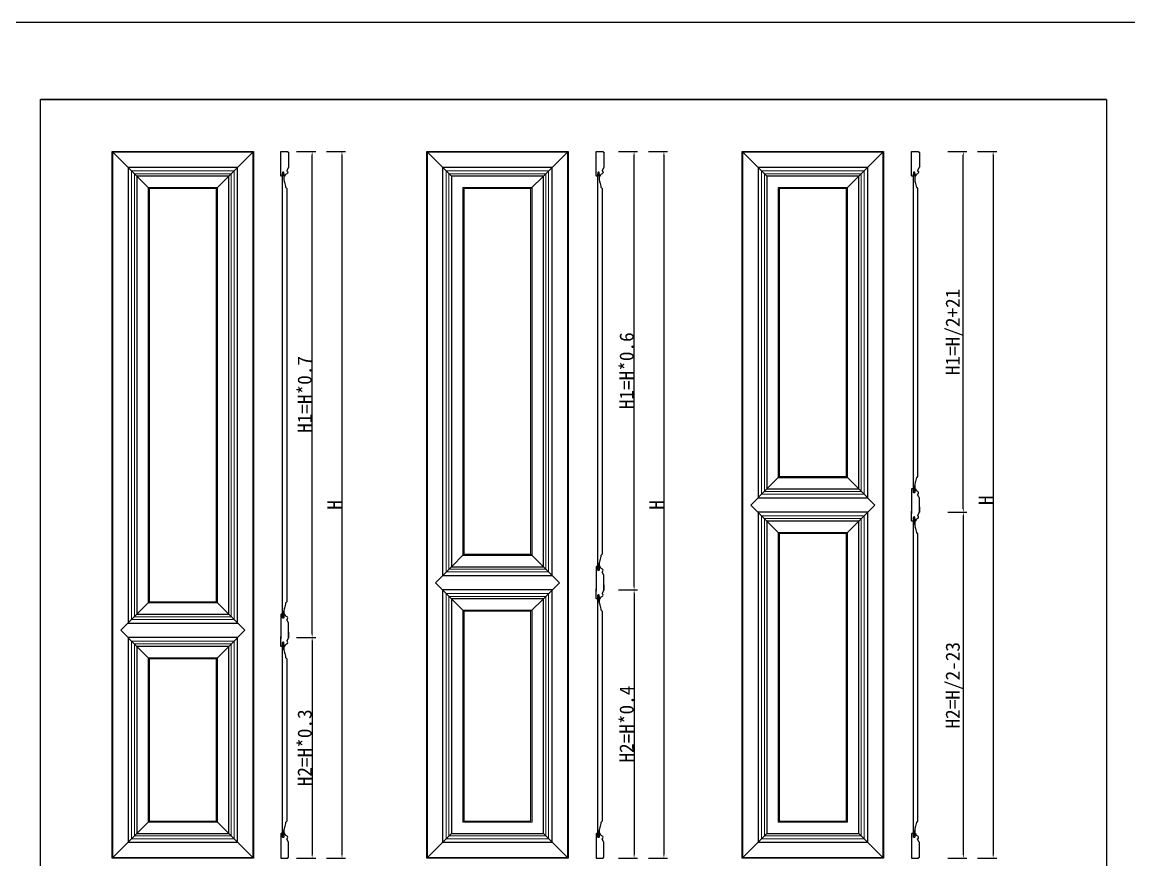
# Model space of a CAD drawing. Header units: millimetres. Extents: x 85186 to 129000, y -77269 to -36327.
# Drawn here: x 93375 to 96507, y -75413 to -73042 of the extents above; entities that cross this region are included whole.
import ezdxf

# ---------------------------------------------------------------- set-up
doc = ezdxf.new("R2010")
doc.units = ezdxf.units.MM
doc.layers.add('主色线', color=29, linetype='Continuous', lineweight=5)
doc.layers.add('粗实线', color=7, linetype='Continuous')
doc.styles.get("Standard").update_dxf_attribs({"font": 'SimSun.ttf'})
doc.styles.add('ZB_宋体', font='SimSun.ttf')
doc.dimstyles.new('客来福标注小', dxfattribs={"dimscale": 20, "dimtxt": 2, "dimasz": 0.5, "dimexe": 0.5, "dimexo": 0, "dimgap": 0.05, "dimtad": 1, "dimdec": 0, "dimzin": 0, "dimdsep": 46, "dimtxsty": 'Standard', "dimcen": 0, "dimclrd": 256, "dimclre": 256, "dimclrt": 256, "dimadec": 0, "dimazin": 0, "dimtfac": 1, "dimtdec": 0, "dimtofl": 0, "dimtmove": 1, "dimatfit": 3, "dimfxl": 2.2, "dimfxlon": 1, "dimtolj": 1, "dimtzin": 0, "dimarcsym": 0})

# ---------------------------------------------------------------- blocks, each defined once
blk = doc.blocks.new('*D3297')
at = {"lineweight": -2, "transparency": 16777216}
for p, q in [((95147.4, -73408), (95201.4, -73408)), ((95191.4, -73418), (95191.4, -75398)), ((95147.4, -75408), (95201.4, -75408))]:
    blk.add_line(p, q, dxfattribs=at)
at = {"transparency": 16777216}
for points in [[(95189.7, -73418), (95193, -73418), (95191.4, -73408)], [(95189.7, -75398), (95193, -75398), (95191.4, -75408)]]:
    blk.add_solid(points, dxfattribs=at)
at = {"layer": 'Defpoints', "color": 0, "transparency": 16777216}
for p in [(95080.9, -73408), (95080.9, -75408), (95191.4, -75408)]:
    blk.add_point(p, dxfattribs=at)
at = {"transparency": 16777216, "insert": (95170.4, -74408), "char_height": 40, "attachment_point": 5, "rotation": 90, "style": 'ZB_宋体'}
blk.add_mtext('\\A1;H', dxfattribs=at)
blk = doc.blocks.new('*D3298')
at = {"lineweight": -2, "transparency": 16777216}
for p, q in [((95063, -74648.9), (95117, -74648.9)), ((95107, -74658.9), (95107, -75398)), ((95063, -75408), (95117, -75408))]:
    blk.add_line(p, q, dxfattribs=at)
at = {"transparency": 16777216}
for points in [[(95105.4, -74658.9), (95108.7, -74658.9), (95107, -74648.9)], [(95105.4, -75398), (95108.7, -75398), (95107, -75408)]]:
    blk.add_solid(points, dxfattribs=at)
at = {"layer": 'Defpoints', "color": 0, "transparency": 16777216}
for p in [(94875.2, -74648.9), (95036.5, -75408), (95107, -75408)]:
    blk.add_point(p, dxfattribs=at)
at = {"transparency": 16777216, "insert": (95086, -75028.4), "char_height": 40, "attachment_point": 5, "rotation": 90, "style": 'ZB_宋体'}
blk.add_mtext('\\A1;H2=H*0.4', dxfattribs=at)
blk = doc.blocks.new('*D3299')
at = {"lineweight": -2, "transparency": 16777216}
for p, q in [((95063, -73408), (95117, -73408)), ((95107, -74638.9), (95107, -73418)), ((95063, -74648.9), (95117, -74648.9))]:
    blk.add_line(p, q, dxfattribs=at)
at = {"transparency": 16777216}
for points in [[(95105.4, -73418), (95108.7, -73418), (95107, -73408)], [(95105.4, -74638.9), (95108.7, -74638.9), (95107, -74648.9)]]:
    blk.add_solid(points, dxfattribs=at)
at = {"layer": 'Defpoints', "color": 0, "transparency": 16777216}
for p in [(94976.5, -73408), (95107, -73408), (94875.2, -74648.9)]:
    blk.add_point(p, dxfattribs=at)
at = {"transparency": 16777216, "insert": (95086, -74028.4), "char_height": 40, "attachment_point": 5, "rotation": 90, "style": 'ZB_宋体'}
blk.add_mtext('\\A1;H1=H*0.6', dxfattribs=at)
blk = doc.blocks.new('*D3300')
at = {"lineweight": -2, "transparency": 16777216}
for p, q in [((96079, -73408), (96133, -73408)), ((96123, -73418), (96123, -75398)), ((96079, -75408), (96133, -75408))]:
    blk.add_line(p, q, dxfattribs=at)
at = {"transparency": 16777216}
for points in [[(96121.3, -73418), (96124.7, -73418), (96123, -73408)], [(96121.3, -75398), (96124.7, -75398), (96123, -75408)]]:
    blk.add_solid(points, dxfattribs=at)
at = {"layer": 'Defpoints', "color": 0, "transparency": 16777216}
for p in [(96012.5, -73408), (96012.5, -75408), (96123, -75408)]:
    blk.add_point(p, dxfattribs=at)
at = {"transparency": 16777216, "insert": (96102, -74395), "char_height": 40, "attachment_point": 5, "rotation": 90, "style": 'ZB_宋体'}
blk.add_mtext('\\A1;H', dxfattribs=at)
blk = doc.blocks.new('*D3301')
at = {"lineweight": -2, "transparency": 16777216}
for p, q in [((95994.6, -74429), (96048.6, -74429)), ((96038.6, -74439), (96038.6, -75398)), ((95994.6, -75408), (96048.6, -75408))]:
    blk.add_line(p, q, dxfattribs=at)
at = {"transparency": 16777216}
for points in [[(96037, -74439), (96040.3, -74439), (96038.6, -74429)], [(96037, -75398), (96040.3, -75398), (96038.6, -75408)]]:
    blk.add_solid(points, dxfattribs=at)
at = {"layer": 'Defpoints', "color": 0, "transparency": 16777216}
for p in [(95767.9, -74429), (95968.1, -75408), (96038.6, -75408)]:
    blk.add_point(p, dxfattribs=at)
at = {"transparency": 16777216, "insert": (96013.3, -74918.5), "char_height": 40, "attachment_point": 5, "rotation": 90, "style": 'ZB_宋体'}
blk.add_mtext('\\A1;H2=H/2-23', dxfattribs=at)
blk = doc.blocks.new('*D3302')
at = {"lineweight": -2, "transparency": 16777216}
for p, q in [((95994.6, -73408), (96048.6, -73408)), ((96038.6, -74419), (96038.6, -73418)), ((95994.6, -74429), (96048.6, -74429))]:
    blk.add_line(p, q, dxfattribs=at)
at = {"transparency": 16777216}
for points in [[(96037, -73418), (96040.3, -73418), (96038.6, -73408)], [(96037, -74419), (96040.3, -74419), (96038.6, -74429)]]:
    blk.add_solid(points, dxfattribs=at)
at = {"layer": 'Defpoints', "color": 0, "transparency": 16777216}
for p in [(95908.1, -73408), (96038.6, -73408), (95767.9, -74429)]:
    blk.add_point(p, dxfattribs=at)
at = {"transparency": 16777216, "insert": (96013.3, -73918.5), "char_height": 40, "attachment_point": 5, "rotation": 90, "style": 'ZB_宋体'}
blk.add_mtext('\\A1;H1=H/2+21', dxfattribs=at)
blk = doc.blocks.new('*D3303')
at = {"lineweight": -2, "transparency": 16777216}
for p, q in [((94152, -74783.1), (94206, -74783.1)), ((94196, -74793.1), (94196, -75398)), ((94152, -75408), (94206, -75408))]:
    blk.add_line(p, q, dxfattribs=at)
at = {"transparency": 16777216}
for points in [[(94194.3, -74793.1), (94197.7, -74793.1), (94196, -74783.1)], [(94194.3, -75398), (94197.7, -75398), (94196, -75408)]]:
    blk.add_solid(points, dxfattribs=at)
at = {"layer": 'Defpoints', "color": 0, "transparency": 16777216}
for p in [(94129.3, -74783.1), (94125.5, -75408), (94196, -75408)]:
    blk.add_point(p, dxfattribs=at)
at = {"transparency": 16777216, "insert": (94175, -75095.5), "char_height": 40, "attachment_point": 5, "rotation": 90, "style": 'ZB_宋体'}
blk.add_mtext('\\A1;H2=H*0.3', dxfattribs=at)
blk = doc.blocks.new('*D3304')
at = {"lineweight": -2, "transparency": 16777216}
for p, q in [((94152, -73408), (94206, -73408)), ((94196, -74773.1), (94196, -73418)), ((94152, -74783.1), (94206, -74783.1))]:
    blk.add_line(p, q, dxfattribs=at)
at = {"transparency": 16777216}
for points in [[(94194.3, -73418), (94197.7, -73418), (94196, -73408)], [(94194.3, -74773.1), (94197.7, -74773.1), (94196, -74783.1)]]:
    blk.add_solid(points, dxfattribs=at)
at = {"layer": 'Defpoints', "color": 0, "transparency": 16777216}
for p in [(94065.5, -73408), (94196, -73408), (94129.3, -74783.1)]:
    blk.add_point(p, dxfattribs=at)
at = {"transparency": 16777216, "insert": (94175, -74095.5), "char_height": 40, "attachment_point": 5, "rotation": 90, "style": 'ZB_宋体'}
blk.add_mtext('\\A1;H1=H*0.7', dxfattribs=at)
blk = doc.blocks.new('*D3305')
at = {"lineweight": -2, "transparency": 16777216}
for p, q in [((94236.4, -73408), (94290.4, -73408)), ((94280.4, -73418), (94280.4, -75398)), ((94236.4, -75408), (94290.4, -75408))]:
    blk.add_line(p, q, dxfattribs=at)
at = {"transparency": 16777216}
for points in [[(94278.7, -73418), (94282, -73418), (94280.4, -73408)], [(94278.7, -75398), (94282, -75398), (94280.4, -75408)]]:
    blk.add_solid(points, dxfattribs=at)
at = {"layer": 'Defpoints', "color": 0, "transparency": 16777216}
for p in [(94169.9, -73408), (94169.9, -75408), (94280.4, -75408)]:
    blk.add_point(p, dxfattribs=at)
at = {"transparency": 16777216, "insert": (94259.4, -74408), "char_height": 40, "attachment_point": 5, "rotation": 90, "style": 'ZB_宋体'}
blk.add_mtext('\\A1;H', dxfattribs=at)

msp = doc.modelspace()

# ---------------------------------------------------------------- linework, layer by layer
for p, q in [((85317.176, -73041.753), (128998.287, -73041.753)), ((94736.93, -73260.69), (93942.149, -73260.69)), ((95068.392, -73260.69), (94736.93, -73260.69)), ((94736.93, -73260.69), (95882.062, -73260.69)), ((95882.062, -73260.69), (95068.392, -73260.69)), ((96444.145, -73260.69), (95882.062, -73260.69)), ((96444.145, -73260.69), (95882.062, -73260.69))]:
    msp.add_line(p, q)
at = {"color": 0}
for p, q in [((96444.145, -73260.69), (93427.047, -73260.69)), ((93427.047, -73260.69), (96444.145, -73260.69)), ((96444.145, -73260.69), (93427.047, -73260.69))]:
    msp.add_line(p, q, dxfattribs=at)
at = {"color": 250}
for p, q in [((93700.007, -73477.959), (93630.007, -73407.959)), ((93960.101, -73477.959), (94030.101, -73407.959)), ((94590.154, -73477.959), (94520.154, -73407.959)), ((94850.249, -73477.959), (94920.249, -73407.959)), ((95482.84, -73477.959), (95412.84, -73407.959)), ((95742.934, -73477.959), (95812.934, -73407.959)), ((93700.007, -73477.959), (93735.007, -73512.959)), ((93925.101, -73512.959), (93960.101, -73477.959)), ((94815.249, -73512.959), (94850.249, -73477.959)), ((95707.934, -73512.959), (95742.934, -73477.959)), ((95517.84, -74328.063), (95482.84, -74363.063)), ((95707.934, -74328.063), (95742.934, -74363.063)), ((95482.84, -74363.063), (95437.362, -74408.541)), ((95742.934, -74363.063), (95788.413, -74408.541)), ((95482.84, -74454.019), (95437.362, -74408.541)), ((95742.934, -74454.019), (95788.413, -74408.541)), ((95482.84, -74454.019), (95517.84, -74489.019)), ((95707.934, -74489.019), (95742.934, -74454.019)), ((94625.154, -74547.959), (94590.154, -74582.959)), ((94815.249, -74547.959), (94850.249, -74582.959)), ((94590.154, -74582.959), (94544.676, -74628.438)), ((94850.249, -74582.959), (94895.727, -74628.438)), ((94590.154, -74673.916), (94544.676, -74628.438)), ((94850.249, -74673.916), (94895.727, -74628.438)), ((93735.007, -74682.602), (93700.007, -74717.602)), ((93925.101, -74682.602), (93960.101, -74717.602)), ((94590.154, -74673.916), (94625.154, -74708.916)), ((94815.249, -74708.916), (94850.249, -74673.916)), ((93700.007, -74717.602), (93654.528, -74763.08)), ((93960.101, -74717.602), (94005.579, -74763.08)), ((93700.007, -74808.558), (93654.528, -74763.08)), ((93960.101, -74808.558), (94005.579, -74763.08)), ((93700.007, -74808.558), (93735.007, -74843.558)), ((93925.101, -74843.558), (93960.101, -74808.558)), ((93735.007, -75302.959), (93700.007, -75337.959)), ((93925.101, -75302.959), (93960.101, -75337.959)), ((93700.007, -75337.959), (93630.007, -75407.959)), ((93960.101, -75337.959), (94030.101, -75407.959)), ((94590.154, -75337.959), (94520.154, -75407.959)), ((94850.249, -75337.959), (94920.249, -75407.959)), ((95482.84, -75337.959), (95412.84, -75407.959)), ((95742.934, -75337.959), (95812.934, -75407.959))]:
    msp.add_line(p, q, dxfattribs=at)
at = {"color": 2}
for p, q in [((94112.348, -74727.784), (94112.348, -73471.259)), ((94112.348, -73471.259), (94116.348, -73471.259)), ((94116.348, -73471.259), (94116.348, -73487.959)), ((95004.532, -74593.141), (95004.532, -73471.259)), ((95004.532, -73471.259), (95008.532, -73471.259)), ((95008.532, -73471.259), (95008.532, -73487.959)), ((95897.218, -74373.245), (95897.218, -73471.259)), ((95897.218, -73471.259), (95901.218, -73471.259)), ((95901.218, -73471.259), (95901.218, -73487.959)), ((94121.848, -73509.957), (94124.348, -73512.959)), ((94124.348, -73512.959), (94124.348, -74682.084)), ((95014.032, -73509.957), (95016.532, -73512.959)), ((95016.532, -73512.959), (95016.532, -74547.441)), ((95906.718, -73509.957), (95909.218, -73512.959)), ((95909.218, -73512.959), (95909.218, -74327.545)), ((95909.218, -74327.545), (95906.718, -74330.547)), ((95893.167, -74362.545), (95892.167, -74363.545)), ((95892.167, -74363.545), (95892.167, -74432.545)), ((95896.218, -74362.545), (95893.167, -74362.545)), ((95897.218, -74364.045), (95896.218, -74362.545)), ((95897.218, -74373.245), (95897.218, -74364.045)), ((95901.218, -74369.245), (95897.218, -74369.245)), ((95898.218, -74374.245), (95897.218, -74373.245)), ((95900.218, -74374.245), (95898.218, -74374.245)), ((95901.218, -74373.245), (95900.218, -74374.245)), ((95901.218, -74352.545), (95901.218, -74369.245)), ((95901.218, -74369.245), (95901.218, -74354.138)), ((95901.218, -74354.138), (95901.218, -74369.245)), ((95901.218, -74369.245), (95901.218, -74360.345)), ((95902.218, -74362.545), (95901.218, -74364.045)), ((95901.218, -74364.045), (95901.218, -74373.245)), ((95902.825, -74362.545), (95902.218, -74362.545)), ((95909.167, -74378.286), (95909.167, -74378.235)), ((95913.915, -74387.092), (95909.293, -74378.771)), ((95914.167, -74402.545), (95914.167, -74388.063)), ((95914.167, -74428.517), (95914.167, -74388.063)), ((95892.167, -74453.036), (95892.167, -74426.036)), ((95909.167, -74438.295), (95909.167, -74438.345)), ((95913.915, -74429.489), (95909.293, -74437.809)), ((95914.167, -74414.036), (95914.167, -74428.517)), ((95893.167, -74454.036), (95892.167, -74453.036)), ((95896.218, -74454.036), (95893.167, -74454.036)), ((95897.218, -74452.536), (95896.218, -74454.036)), ((95898.218, -74442.336), (95897.218, -74443.336)), ((95897.218, -75344.659), (95897.218, -74443.336)), ((95897.218, -74443.336), (95897.218, -74452.536)), ((95901.218, -74447.336), (95897.218, -74447.336)), ((95900.218, -74442.336), (95898.218, -74442.336)), ((95901.218, -74443.336), (95900.218, -74442.336)), ((95901.218, -74452.536), (95901.218, -74443.336)), ((95901.218, -74447.336), (95901.218, -74462.443)), ((95901.218, -74462.443), (95901.218, -74447.336)), ((95901.218, -74464.036), (95901.218, -74447.336)), ((95901.218, -74447.336), (95901.218, -74456.236)), ((95902.218, -74454.036), (95901.218, -74452.536)), ((95902.825, -74454.036), (95902.218, -74454.036)), ((95909.218, -74489.036), (95906.718, -74486.033)), ((95909.218, -74489.036), (95909.218, -75302.959)), ((95016.532, -74547.441), (95014.032, -74550.443)), ((95000.481, -74582.441), (94999.481, -74583.441)), ((94999.481, -74583.441), (94999.481, -74652.441)), ((95003.532, -74582.441), (95000.481, -74582.441)), ((95004.532, -74583.941), (95003.532, -74582.441)), ((95004.532, -74593.141), (95004.532, -74583.941)), ((95008.532, -74589.141), (95004.532, -74589.141)), ((95005.532, -74594.141), (95004.532, -74593.141)), ((95007.532, -74594.141), (95005.532, -74594.141)), ((95008.532, -74593.141), (95007.532, -74594.141)), ((95008.532, -74572.441), (95008.532, -74589.141)), ((95008.532, -74589.141), (95008.532, -74574.034)), ((95008.532, -74574.034), (95008.532, -74589.141)), ((95008.532, -74589.141), (95008.532, -74580.241)), ((95009.532, -74582.441), (95008.532, -74583.941)), ((95008.532, -74583.941), (95008.532, -74593.141)), ((95010.14, -74582.441), (95009.532, -74582.441)), ((95016.481, -74598.182), (95016.481, -74598.132)), ((95021.229, -74606.988), (95016.607, -74598.668)), ((95021.481, -74622.441), (95021.481, -74607.959)), ((95021.481, -74648.414), (95021.481, -74607.959)), ((94999.481, -74672.932), (94999.481, -74645.932)), ((95016.481, -74658.191), (95016.481, -74658.242)), ((95021.229, -74649.385), (95016.607, -74657.706)), ((95021.481, -74633.932), (95021.481, -74648.414)), ((94124.348, -74682.084), (94121.848, -74685.086)), ((95000.481, -74673.932), (94999.481, -74672.932)), ((95003.532, -74673.932), (95000.481, -74673.932)), ((95004.532, -74672.432), (95003.532, -74673.932)), ((95005.532, -74662.232), (95004.532, -74663.232)), ((95004.532, -75344.659), (95004.532, -74663.232)), ((95004.532, -74663.232), (95004.532, -74672.432)), ((95008.532, -74667.232), (95004.532, -74667.232)), ((95007.532, -74662.232), (95005.532, -74662.232)), ((95008.532, -74663.232), (95007.532, -74662.232)), ((95008.532, -74672.432), (95008.532, -74663.232)), ((95008.532, -74667.232), (95008.532, -74682.339)), ((95008.532, -74682.339), (95008.532, -74667.232)), ((95008.532, -74683.932), (95008.532, -74667.232)), ((95008.532, -74667.232), (95008.532, -74676.132)), ((95009.532, -74673.932), (95008.532, -74672.432)), ((95010.14, -74673.932), (95009.532, -74673.932)), ((94108.297, -74717.084), (94107.297, -74718.084)), ((94107.297, -74718.084), (94107.297, -74787.084)), ((94111.348, -74717.084), (94108.297, -74717.084)), ((94112.348, -74718.584), (94111.348, -74717.084)), ((94112.348, -74727.784), (94112.348, -74718.584)), ((94116.348, -74707.084), (94116.348, -74723.784)), ((94116.348, -74723.784), (94116.348, -74708.677)), ((94116.348, -74708.677), (94116.348, -74723.784)), ((94116.348, -74723.784), (94116.348, -74714.884)), ((94117.348, -74717.084), (94116.348, -74718.584)), ((94116.348, -74718.584), (94116.348, -74727.784)), ((94117.956, -74717.084), (94117.348, -74717.084)), ((95016.532, -74708.932), (95014.032, -74705.93)), ((95016.532, -74708.932), (95016.532, -75302.959)), ((94116.348, -74723.784), (94112.348, -74723.784)), ((94113.348, -74728.784), (94112.348, -74727.784)), ((94115.348, -74728.784), (94113.348, -74728.784)), ((94116.348, -74727.784), (94115.348, -74728.784)), ((94124.297, -74732.825), (94124.297, -74732.774)), ((94129.046, -74741.631), (94124.423, -74733.31)), ((94129.297, -74757.084), (94129.297, -74742.602)), ((94129.297, -74783.057), (94129.297, -74742.602)), ((94107.297, -74807.575), (94107.297, -74780.575)), ((94129.297, -74768.575), (94129.297, -74783.057)), ((94108.297, -74808.575), (94107.297, -74807.575)), ((94111.348, -74808.575), (94108.297, -74808.575)), ((94112.348, -74807.075), (94111.348, -74808.575)), ((94113.348, -74796.875), (94112.348, -74797.875)), ((94112.348, -75344.659), (94112.348, -74797.875)), ((94112.348, -74797.875), (94112.348, -74807.075)), ((94116.348, -74801.875), (94112.348, -74801.875)), ((94115.348, -74796.875), (94113.348, -74796.875)), ((94116.348, -74797.875), (94115.348, -74796.875)), ((94116.348, -74807.075), (94116.348, -74797.875)), ((94116.348, -74801.875), (94116.348, -74816.982)), ((94116.348, -74816.982), (94116.348, -74801.875)), ((94116.348, -74818.575), (94116.348, -74801.875)), ((94116.348, -74801.875), (94116.348, -74810.775)), ((94117.348, -74808.575), (94116.348, -74807.075)), ((94117.956, -74808.575), (94117.348, -74808.575)), ((94124.297, -74792.834), (94124.297, -74792.884)), ((94129.046, -74784.028), (94124.423, -74792.348)), ((94124.348, -74843.575), (94121.848, -74840.573)), ((94124.348, -74843.575), (94124.348, -75302.959)), ((94124.348, -75302.959), (94121.848, -75305.962)), ((95016.532, -75302.959), (95014.032, -75305.962)), ((95909.218, -75302.959), (95906.718, -75305.962)), ((94108.297, -75337.959), (94107.297, -75338.959)), ((94107.297, -75338.959), (94107.297, -75407.959)), ((94111.348, -75337.959), (94108.297, -75337.959)), ((94112.348, -75339.459), (94111.348, -75337.959)), ((94112.348, -75348.659), (94112.348, -75339.459)), ((94116.348, -75344.659), (94112.348, -75344.659)), ((94116.348, -75327.96), (94116.348, -75344.659)), ((94116.348, -75344.659), (94116.348, -75329.553)), ((94116.348, -75329.553), (94116.348, -75344.659)), ((94116.348, -75344.659), (94116.348, -75335.759)), ((94117.348, -75337.959), (94116.348, -75339.459)), ((94116.348, -75339.459), (94116.348, -75348.659)), ((94117.956, -75337.959), (94117.348, -75337.959)), ((95000.481, -75337.959), (94999.481, -75338.959)), ((94999.481, -75338.959), (94999.481, -75407.959)), ((95003.532, -75337.959), (95000.481, -75337.959)), ((95004.532, -75339.459), (95003.532, -75337.959)), ((95004.532, -75348.659), (95004.532, -75339.459)), ((95008.532, -75344.659), (95004.532, -75344.659)), ((95008.532, -75327.96), (95008.532, -75344.659)), ((95008.532, -75344.659), (95008.532, -75329.553)), ((95008.532, -75329.553), (95008.532, -75344.659)), ((95008.532, -75344.659), (95008.532, -75335.759)), ((95009.532, -75337.959), (95008.532, -75339.459)), ((95008.532, -75339.459), (95008.532, -75348.659)), ((95010.14, -75337.959), (95009.532, -75337.959)), ((95893.167, -75337.959), (95892.167, -75338.959)), ((95892.167, -75338.959), (95892.167, -75407.959)), ((95896.218, -75337.959), (95893.167, -75337.959)), ((95897.218, -75339.459), (95896.218, -75337.959)), ((95897.218, -75348.659), (95897.218, -75339.459)), ((95901.218, -75344.659), (95897.218, -75344.659)), ((95901.218, -75327.96), (95901.218, -75344.659)), ((95901.218, -75344.659), (95901.218, -75329.553)), ((95901.218, -75329.553), (95901.218, -75344.659)), ((95901.218, -75344.659), (95901.218, -75335.759)), ((95902.218, -75337.959), (95901.218, -75339.459)), ((95901.218, -75339.459), (95901.218, -75348.659)), ((95902.825, -75337.959), (95902.218, -75337.959)), ((94113.348, -75349.659), (94112.348, -75348.659)), ((94115.348, -75349.659), (94113.348, -75349.659)), ((94116.348, -75348.659), (94115.348, -75349.659)), ((94124.297, -75353.7), (94124.297, -75353.65)), ((94129.046, -75362.506), (94124.423, -75354.186)), ((94129.297, -75377.959), (94129.297, -75363.478)), ((94129.297, -75404.959), (94129.297, -75363.478)), ((95005.532, -75349.659), (95004.532, -75348.659)), ((95007.532, -75349.659), (95005.532, -75349.659)), ((95008.532, -75348.659), (95007.532, -75349.659)), ((95016.481, -75353.7), (95016.481, -75353.65)), ((95021.229, -75362.506), (95016.607, -75354.186)), ((95021.481, -75377.959), (95021.481, -75363.478)), ((95021.481, -75404.959), (95021.481, -75363.478)), ((95898.218, -75349.659), (95897.218, -75348.659)), ((95900.218, -75349.659), (95898.218, -75349.659)), ((95901.218, -75348.659), (95900.218, -75349.659)), ((95909.167, -75353.7), (95909.167, -75353.65)), ((95913.915, -75362.506), (95909.293, -75354.186)), ((95914.167, -75377.959), (95914.167, -75363.478)), ((95914.167, -75404.959), (95914.167, -75363.478)), ((94107.297, -75407.959), (94126.297, -75407.959)), ((94127.297, -75406.959), (94127.297, -75405.959)), ((94127.297, -75405.959), (94128.297, -75405.959)), ((94999.481, -75407.959), (95018.481, -75407.959)), ((95019.481, -75406.959), (95019.481, -75405.959)), ((95019.481, -75405.959), (95020.481, -75405.959)), ((95892.167, -75407.959), (95911.167, -75407.959)), ((95912.167, -75406.959), (95912.167, -75405.959)), ((95912.167, -75405.959), (95913.167, -75405.959))]:
    msp.add_line(p, q, dxfattribs=at)
at = {"color": 0}
msp.add_lwpolyline([(93427.047, -73260.69), (96444.145, -73260.69), (96444.145, -76149.384), (93427.047, -76149.384)], close=True, dxfattribs=at)
at = {"color": 2}
for points in [[(94129.297, -73437.959), (94129.297, -73452.441, -0.12745819), (94129.046, -73453.413), (94124.423, -73461.733, 0.12745819), (94124.297, -73462.219), (94124.297, -73462.269, 0.29244953), (94124.878, -73463.177, -0.69337529), (94124.297, -73470.959, 0.28190012), (94118.942, -73477.124, -0.36647764), (94117.956, -73477.959), (94117.348, -73477.959), (94116.348, -73476.459), (94116.348, -73467.259), (94115.348, -73466.259), (94113.348, -73466.259), (94112.348, -73467.259), (94112.348, -73476.459), (94111.348, -73477.959), (94108.297, -73477.959), (94107.297, -73476.959), (94107.297, -73407.959), (94126.297, -73407.959, -0.41421356), (94127.297, -73408.959), (94127.297, -73409.959), (94128.297, -73409.959, -0.41421356), (94129.297, -73410.959), (94129.297, -73452.441)], [(95021.481, -73437.959), (95021.481, -73452.441, -0.12745819), (95021.229, -73453.413), (95016.607, -73461.733, 0.12745819), (95016.481, -73462.219), (95016.481, -73462.269, 0.29244953), (95017.062, -73463.177, -0.69337529), (95016.481, -73470.959, 0.28190012), (95011.126, -73477.124, -0.36647764), (95010.14, -73477.959), (95009.532, -73477.959), (95008.532, -73476.459), (95008.532, -73467.259), (95007.532, -73466.259), (95005.532, -73466.259), (95004.532, -73467.259), (95004.532, -73476.459), (95003.532, -73477.959), (95000.481, -73477.959), (94999.481, -73476.959), (94999.481, -73407.959), (95018.481, -73407.959, -0.41421356), (95019.481, -73408.959), (95019.481, -73409.959), (95020.481, -73409.959, -0.41421356), (95021.481, -73410.959), (95021.481, -73452.441)], [(95914.167, -73437.959), (95914.167, -73452.441, -0.12745819), (95913.915, -73453.413), (95909.293, -73461.733, 0.12745819), (95909.167, -73462.219), (95909.167, -73462.269, 0.29244953), (95909.747, -73463.177, -0.69337529), (95909.167, -73470.959, 0.28190012), (95903.812, -73477.124, -0.36647764), (95902.825, -73477.959), (95902.218, -73477.959), (95901.218, -73476.459), (95901.218, -73467.259), (95900.218, -73466.259), (95898.218, -73466.259), (95897.218, -73467.259), (95897.218, -73476.459), (95896.218, -73477.959), (95893.167, -73477.959), (95892.167, -73476.959), (95892.167, -73407.959), (95911.167, -73407.959, -0.41421356), (95912.167, -73408.959), (95912.167, -73409.959), (95913.167, -73409.959, -0.41421356), (95914.167, -73410.959), (95914.167, -73452.441)]]:
    msp.add_lwpolyline(points, format="xyb", dxfattribs=at)
for centre, radius, start, end in [((94132.348, -73487.959), 16, 180, 205.288905), ((94084.783, -73511.553), 37.099, 2.464531, 26.853529), ((95024.532, -73487.959), 16, 180, 205.288905), ((94976.967, -73511.553), 37.099, 2.464531, 26.853529), ((95917.218, -73487.959), 16, 180, 205.288905), ((95869.652, -73511.553), 37.099, 2.464531, 26.853529), ((95869.652, -74328.952), 37.099, 333.146471, 357.535469), ((95917.218, -74352.545), 16, 154.711095, 180), ((95902.825, -74363.545), 1, 9.492976, 90), ((95911.522, -74362.09), 7.817, 189.492976, 252.465579), ((95908, -74373.545), 4.167, 294.793863, 73.739795), ((95910.167, -74378.235), 1, 114.793856, 179.999993), ((95910.167, -74378.286), 1, 180, 209.054604), ((95912.167, -74388.063), 2, 360, 29.054604), ((95910.167, -74438.295), 1, 150.945396, 180), ((95910.167, -74438.345), 1, 180.000007, 245.206144), ((95908, -74443.036), 4.167, 286.260205, 65.206137), ((95912.167, -74428.517), 2, 330.945396, 0), ((95917.218, -74464.036), 16, 180, 205.288905), ((95902.825, -74453.036), 1, 270, 350.507024), ((95911.522, -74454.49), 7.817, 107.534421, 170.507024), ((95869.652, -74487.629), 37.099, 2.464531, 26.853529), ((94976.967, -74548.848), 37.099, 333.146471, 357.535469), ((95024.532, -74572.441), 16, 154.711095, 180), ((95010.14, -74583.441), 1, 9.492976, 90), ((95018.836, -74581.987), 7.817, 189.492976, 252.465579), ((95015.314, -74593.441), 4.167, 294.793863, 73.739795), ((95017.481, -74598.132), 1, 114.793856, 179.999993), ((95017.481, -74598.182), 1, 180, 209.054604), ((95019.481, -74607.959), 2, 360, 29.054604), ((95017.481, -74658.191), 1, 150.945396, 180), ((95017.481, -74658.242), 1, 180.000007, 245.206144), ((95019.481, -74648.414), 2, 330.945396, 0), ((94084.783, -74683.491), 37.099, 333.146471, 357.535469), ((95024.532, -74683.932), 16, 180, 205.288905), ((95010.14, -74672.932), 1, 270, 350.507024), ((95018.836, -74674.387), 7.817, 107.534421, 170.507024), ((95015.314, -74662.932), 4.167, 286.260205, 65.206137), ((94132.348, -74707.084), 16, 154.711095, 180), ((94117.956, -74718.084), 1, 9.492976, 90), ((94126.652, -74716.63), 7.817, 189.492976, 252.465579), ((94976.967, -74707.525), 37.099, 2.464531, 26.853529), ((94123.131, -74728.084), 4.167, 294.793863, 73.739795), ((94125.297, -74732.774), 1, 114.793856, 179.999993), ((94125.297, -74732.825), 1, 180, 209.054604), ((94127.297, -74742.602), 2, 360, 29.054604), ((94127.297, -74783.057), 2, 330.945396, 0), ((94117.956, -74807.575), 1, 270, 350.507024), ((94126.652, -74809.029), 7.817, 107.534421, 170.507024), ((94125.297, -74792.834), 1, 150.945396, 180), ((94125.297, -74792.884), 1, 180.000007, 245.206144), ((94123.131, -74797.575), 4.167, 286.260205, 65.206137), ((94132.348, -74818.575), 16, 180, 205.288905), ((94084.783, -74842.168), 37.099, 2.464531, 26.853529), ((94084.783, -75304.366), 37.099, 333.146471, 357.535469), ((94976.967, -75304.366), 37.099, 333.146471, 357.535469), ((95869.652, -75304.366), 37.099, 333.146471, 357.535469), ((94132.348, -75327.96), 16, 154.711095, 180), ((94117.956, -75338.959), 1, 9.492976, 90), ((94126.652, -75337.505), 7.817, 189.492976, 252.465579), ((94123.131, -75348.959), 4.167, 294.793863, 73.739795), ((95024.532, -75327.96), 16, 154.711095, 180), ((95010.14, -75338.959), 1, 9.492976, 90), ((95018.836, -75337.505), 7.817, 189.492976, 252.465579), ((95015.314, -75348.959), 4.167, 294.793863, 73.739795), ((95917.218, -75327.96), 16, 154.711095, 180), ((95902.825, -75338.959), 1, 9.492976, 90), ((95911.522, -75337.505), 7.817, 189.492976, 252.465579), ((95908, -75348.959), 4.167, 294.793863, 73.739795), ((94125.297, -75353.65), 1, 114.793856, 179.999993), ((94125.297, -75353.7), 1, 180, 209.054604), ((94127.297, -75363.478), 2, 360, 29.054604), ((95017.481, -75353.65), 1, 114.793856, 179.999993), ((95017.481, -75353.7), 1, 180, 209.054604), ((95019.481, -75363.478), 2, 360, 29.054604), ((95910.167, -75353.65), 1, 114.793856, 179.999993), ((95910.167, -75353.7), 1, 180, 209.054604), ((95912.167, -75363.478), 2, 360, 29.054604), ((94126.297, -75406.959), 1, 270, 0), ((94128.297, -75404.959), 1, 270, 0), ((95018.481, -75406.959), 1, 270, 0), ((95020.481, -75404.959), 1, 270, 0), ((95911.167, -75406.959), 1, 270, 0), ((95913.167, -75404.959), 1, 270, 0)]:
    msp.add_arc(centre, radius, start, end, dxfattribs=at)
at = {"layer": '主色线', "color": 250}
for p, q in [((94028.101, -73409.959), (93632.007, -73409.959)), ((93632.007, -73409.959), (93632.007, -74785.602)), ((94028.101, -74785.602), (94028.101, -73409.959)), ((94918.249, -73409.959), (94522.154, -73409.959)), ((94522.154, -73409.959), (94522.154, -74650.959)), ((94918.249, -74650.959), (94918.249, -73409.959)), ((95810.934, -73409.959), (95414.84, -73409.959)), ((95414.84, -73409.959), (95414.84, -74431.063)), ((95810.934, -74431.063), (95810.934, -73409.959)), ((95414.84, -74395.875), (95414.84, -75405.959)), ((95810.934, -75405.959), (95810.934, -74395.875)), ((94522.154, -74615.771), (94522.154, -75405.959)), ((94918.249, -75405.959), (94918.249, -74615.771)), ((93632.007, -74750.414), (93632.007, -75405.959)), ((94028.101, -75405.959), (94028.101, -74750.414)), ((93632.007, -75405.959), (94028.101, -75405.959)), ((94522.154, -75405.959), (94918.249, -75405.959)), ((95414.84, -75405.959), (95810.934, -75405.959))]:
    msp.add_line(p, q, dxfattribs=at)
for points in [[(93685.007, -74732.602), (93975.101, -74732.602), (93975.101, -73462.959), (93685.007, -73462.959)], [(94575.154, -74597.959), (94865.249, -74597.959), (94865.249, -73462.959), (94575.154, -73462.959)], [(95467.84, -74378.063), (95757.934, -74378.063), (95757.934, -73462.959), (95467.84, -73462.959)], [(93693.007, -74724.602), (93967.101, -74724.602), (93967.101, -73470.959), (93693.007, -73470.959)], [(94583.154, -74589.959), (94857.249, -74589.959), (94857.249, -73470.959), (94583.154, -73470.959)], [(95475.84, -74370.063), (95749.934, -74370.063), (95749.934, -73470.959), (95475.84, -73470.959)], [(93732.004, -74685.604), (93928.103, -74685.604), (93928.103, -73509.957), (93732.004, -73509.957)], [(94622.152, -74550.962), (94818.251, -74550.962), (94818.251, -73509.957), (94622.152, -73509.957)], [(95514.838, -74331.065), (95710.937, -74331.065), (95710.937, -73509.957), (95514.838, -73509.957)], [(95467.84, -75352.959), (95757.934, -75352.959), (95757.934, -74439.019), (95467.84, -74439.019)], [(95475.84, -75344.959), (95749.934, -75344.959), (95749.934, -74447.019), (95475.84, -74447.019)], [(95514.838, -75305.962), (95710.937, -75305.962), (95710.937, -74486.017), (95514.838, -74486.017)], [(94575.154, -75352.959), (94865.249, -75352.959), (94865.249, -74658.916), (94575.154, -74658.916)], [(94583.154, -75344.959), (94857.249, -75344.959), (94857.249, -74666.916), (94583.154, -74666.916)], [(94622.152, -75305.962), (94818.251, -75305.962), (94818.251, -74705.913), (94622.152, -74705.913)], [(93685.007, -75352.959), (93975.101, -75352.959), (93975.101, -74793.558), (93685.007, -74793.558)], [(93693.007, -75344.959), (93967.101, -75344.959), (93967.101, -74801.558), (93693.007, -74801.558)], [(93732.004, -75305.962), (93928.103, -75305.962), (93928.103, -74840.556), (93732.004, -74840.556)]]:
    msp.add_lwpolyline(points, close=True, dxfattribs=at)
at = {"layer": '粗实线'}
for points in [[(93630.007, -73407.959), (94030.101, -73407.959), (94030.101, -75407.959), (93630.007, -75407.959)], [(94520.154, -73407.959), (94920.249, -73407.959), (94920.249, -75407.959), (94520.154, -75407.959)], [(95412.84, -73407.959), (95812.934, -73407.959), (95812.934, -75407.959), (95412.84, -75407.959)], [(95412.84, -73407.959), (95812.934, -73407.959), (95812.934, -75407.959), (95412.84, -75407.959)], [(93675.007, -74742.602), (93985.101, -74742.602), (93985.101, -73452.959), (93675.007, -73452.959)], [(94565.154, -74607.959), (94875.249, -74607.959), (94875.249, -73452.959), (94565.154, -73452.959)], [(95457.84, -74388.063), (95767.934, -74388.063), (95767.934, -73452.959), (95457.84, -73452.959)], [(93700.007, -74717.602), (93960.101, -74717.602), (93960.101, -73477.959), (93700.007, -73477.959)], [(94590.154, -74582.959), (94850.249, -74582.959), (94850.249, -73477.959), (94590.154, -73477.959)], [(95482.84, -74363.063), (95742.934, -74363.063), (95742.934, -73477.959), (95482.84, -73477.959)], [(93735.007, -74682.602), (93925.101, -74682.602), (93925.101, -73512.959), (93735.007, -73512.959)], [(94625.154, -74547.959), (94815.249, -74547.959), (94815.249, -73512.959), (94625.154, -73512.959)], [(95517.84, -74328.063), (95707.934, -74328.063), (95707.934, -73512.959), (95517.84, -73512.959)], [(95457.84, -75362.959), (95767.934, -75362.959), (95767.934, -74429.019), (95457.84, -74429.019)], [(95482.84, -75337.959), (95742.934, -75337.959), (95742.934, -74454.019), (95482.84, -74454.019)], [(95517.84, -75302.959), (95707.934, -75302.959), (95707.934, -74489.019), (95517.84, -74489.019)], [(94565.154, -75362.959), (94875.249, -75362.959), (94875.249, -74648.916), (94565.154, -74648.916)], [(94590.154, -75337.959), (94850.249, -75337.959), (94850.249, -74673.916), (94590.154, -74673.916)], [(94625.154, -75302.959), (94815.249, -75302.959), (94815.249, -74708.916), (94625.154, -74708.916)], [(93675.007, -75362.959), (93985.101, -75362.959), (93985.101, -74783.558), (93675.007, -74783.558)], [(93700.007, -75337.959), (93960.101, -75337.959), (93960.101, -74808.558), (93700.007, -74808.558)], [(93735.007, -75302.959), (93925.101, -75302.959), (93925.101, -74843.558), (93735.007, -74843.558)]]:
    msp.add_lwpolyline(points, close=True, dxfattribs=at)

# ---------------------------------------------------------------- dimensions: what is measured, and where the dimension line sits
at = {"color": 0}
for base, p1, p2, text, picture, middle in [((94196.012, -73407.959), (94129.297, -74783.057), (94065.498, -73407.959), 'H1=H*0.7', '*D3304', (94175.012, -74095.508)), ((94280.366, -75407.959), (94169.885, -73407.959), (94169.885, -75407.959), 'H', '*D3305', (94259.366, -74407.959)), ((95107.019, -73407.959), (94875.249, -74648.916), (94976.505, -73407.959), 'H1=H*0.6', '*D3299', (95086.019, -74028.438)), ((95191.372, -75407.959), (95080.892, -73407.959), (95080.892, -75407.959), 'H', '*D3297', (95170.372, -74407.959)), ((96038.643, -73407.959), (95767.934, -74429.019), (95908.128, -73407.959), 'H1=H/2+21', '*D3302', (96013.285, -73918.489)), ((96038.643, -75407.959), (95767.934, -74429.019), (95968.128, -75407.959), 'H2=H/2-23', '*D3301', (96013.285, -74918.489)), ((95107.019, -75407.959), (94875.249, -74648.916), (95036.505, -75407.959), 'H2=H*0.4', '*D3298', (95086.019, -75028.438)), ((94196.012, -75407.959), (94129.297, -74783.057), (94125.498, -75407.959), 'H2=H*0.3', '*D3303', (94175.012, -75095.508))]:
    dim = msp.add_linear_dim(base=base, p1=p1, p2=p2, angle=90, text=text, dimstyle='客来福标注小', override={"dimtxsty": 'ZB_宋体'}, dxfattribs=at)
    dim.commit()
    dim.dimension.update_dxf_attribs({"geometry": picture, "text_midpoint": middle})
dim = msp.add_linear_dim(base=(96122.996, -75407.959), p1=(96012.516, -73407.959), p2=(96012.516, -75407.959), angle=90, text='H', dimstyle='客来福标注小', override={"dimtxsty": 'ZB_宋体'}, dxfattribs=at)
dim.commit()
dim.dimension.update_dxf_attribs({"geometry": '*D3300', "text_midpoint": (96122.996, -74394.959), "dimtype": 160})

doc.saveas('drawing.dxf')
